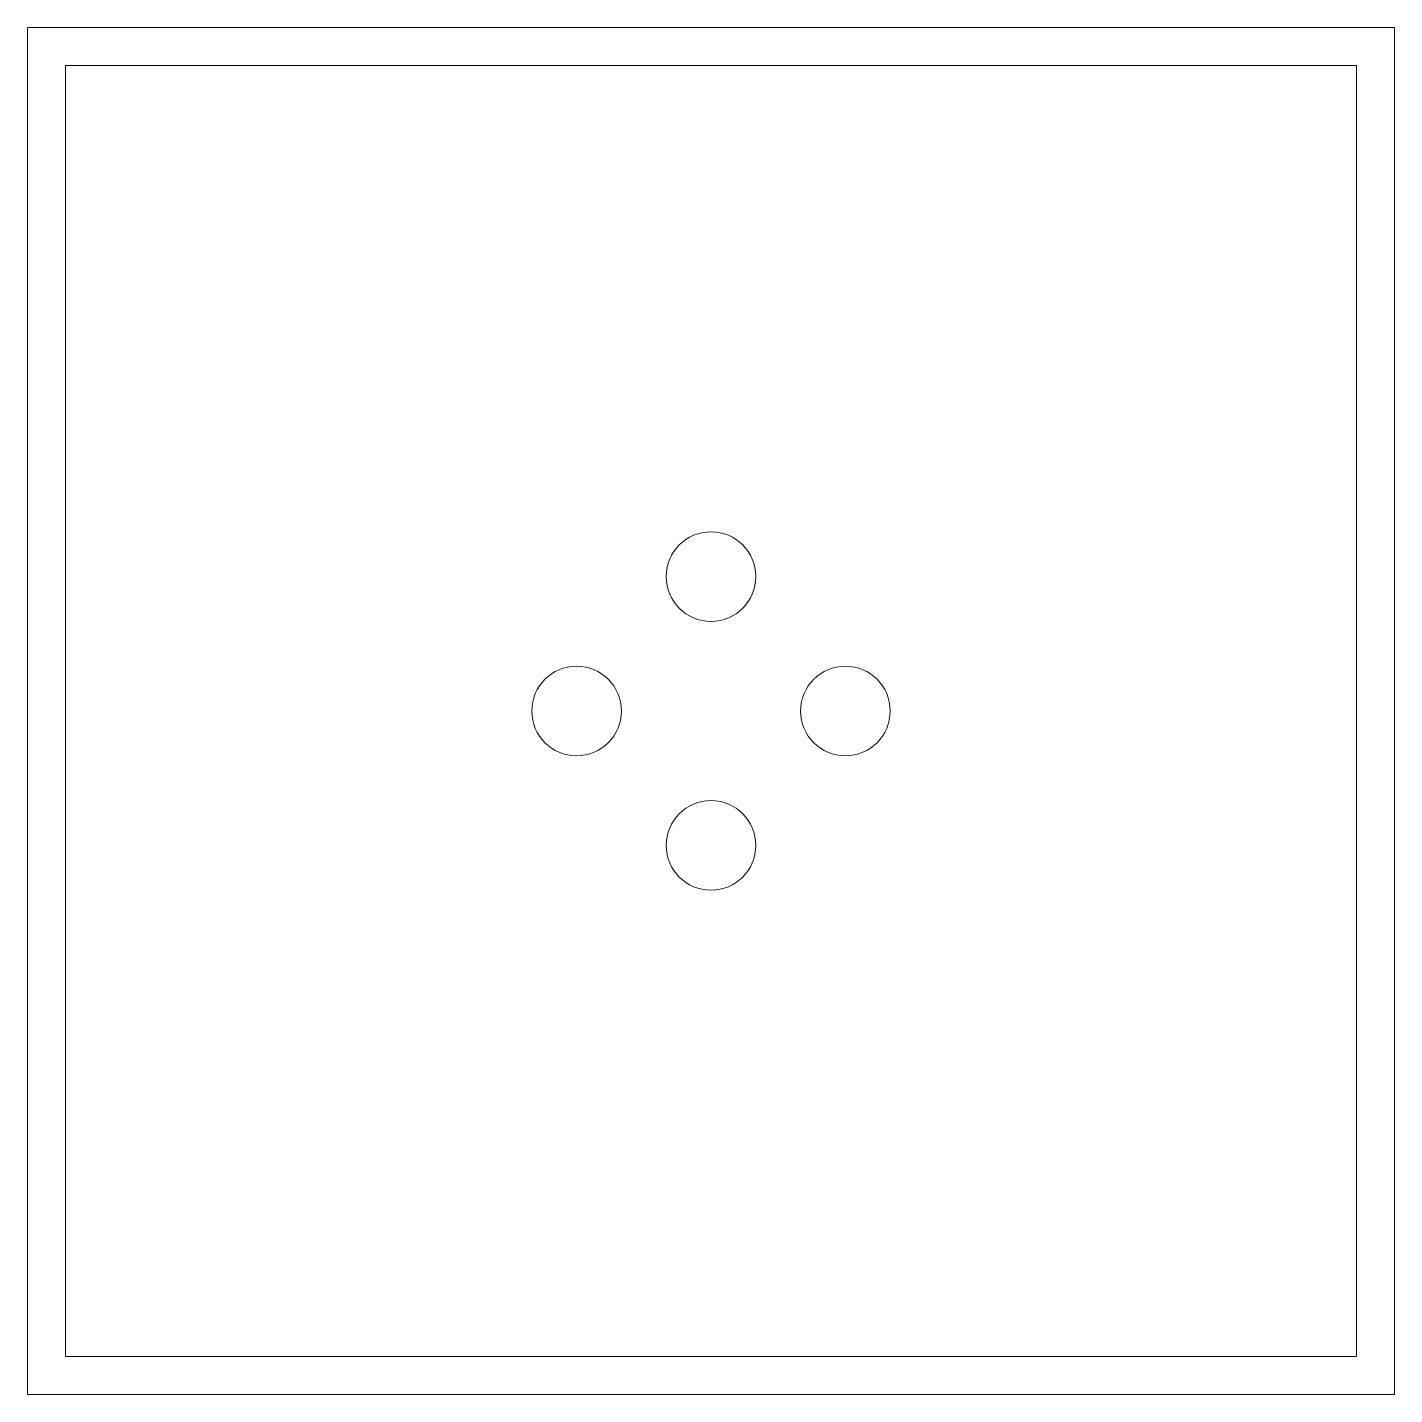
# Model space of a CAD drawing. Header units: millimetres. Extents: x 295 to 524, y 504 to 733.
import ezdxf

# ---------------------------------------------------------------- set-up
doc = ezdxf.new("R2010")
doc.units = ezdxf.units.MM

msp = doc.modelspace()

# ---------------------------------------------------------------- linework, layer by layer
at = {"color": 7, "linetype": 'Continuous', "lineweight": 18}
for centre in [(409.6, 641.06), (387.1, 618.56), (432.1, 618.56), (409.6, 596.06)]:
    msp.add_circle(centre, 7.5, dxfattribs=at)
at = {"color": 5, "linetype": 'Continuous', "lineweight": 0}
for points, knots in [([(295.2, 504.16), (295.18, 530.89), (295.17, 568.91), (295.15, 618.56), (295.17, 668.21), (295.18, 706.23), (295.2, 732.96)], [0, 0, 0, 0, 0.245634, 0.5, 0.754366, 1, 1, 1, 1]), ([(295.2, 732.96), (321.93, 732.97), (359.95, 732.99), (409.6, 733.01), (459.25, 732.99), (497.27, 732.97), (524, 732.96)], [0, 0, 0, 0, 0.245634, 0.5, 0.754366, 1, 1, 1, 1]), ([(524, 732.96), (524.01, 706.23), (524.03, 668.21), (524.04, 618.56), (524.03, 568.91), (524.01, 530.89), (524, 504.16)], [0, 0, 0, 0, 0.245634, 0.5, 0.754366, 1, 1, 1, 1]), ([(301.57, 510.53), (301.55, 546.55), (301.53, 582.56), (301.53, 654.56), (301.55, 690.57), (301.57, 726.59)], [0, 0, 0, 0, 0.5, 0.5, 1, 1, 1, 1]), ([(301.57, 726.59), (337.59, 726.61), (373.6, 726.63), (445.6, 726.63), (481.61, 726.61), (517.63, 726.59)], [0, 0, 0, 0, 0.5, 0.5, 1, 1, 1, 1]), ([(517.63, 726.59), (517.65, 690.57), (517.67, 654.56), (517.67, 582.56), (517.65, 546.55), (517.63, 510.53)], [0, 0, 0, 0, 0.5, 0.5, 1, 1, 1, 1]), ([(517.63, 510.53), (481.61, 510.51), (445.6, 510.49), (373.6, 510.49), (337.59, 510.51), (301.57, 510.53)], [0, 0, 0, 0, 0.5, 0.5, 1, 1, 1, 1]), ([(524, 504.16), (497.27, 504.15), (459.25, 504.13), (409.6, 504.12), (359.95, 504.13), (321.93, 504.15), (295.2, 504.16)], [0, 0, 0, 0, 0.245634, 0.5, 0.754366, 1, 1, 1, 1])]:
    msp.add_open_spline(points, degree=3, knots=knots, dxfattribs=at)

doc.saveas('drawing.dxf')
